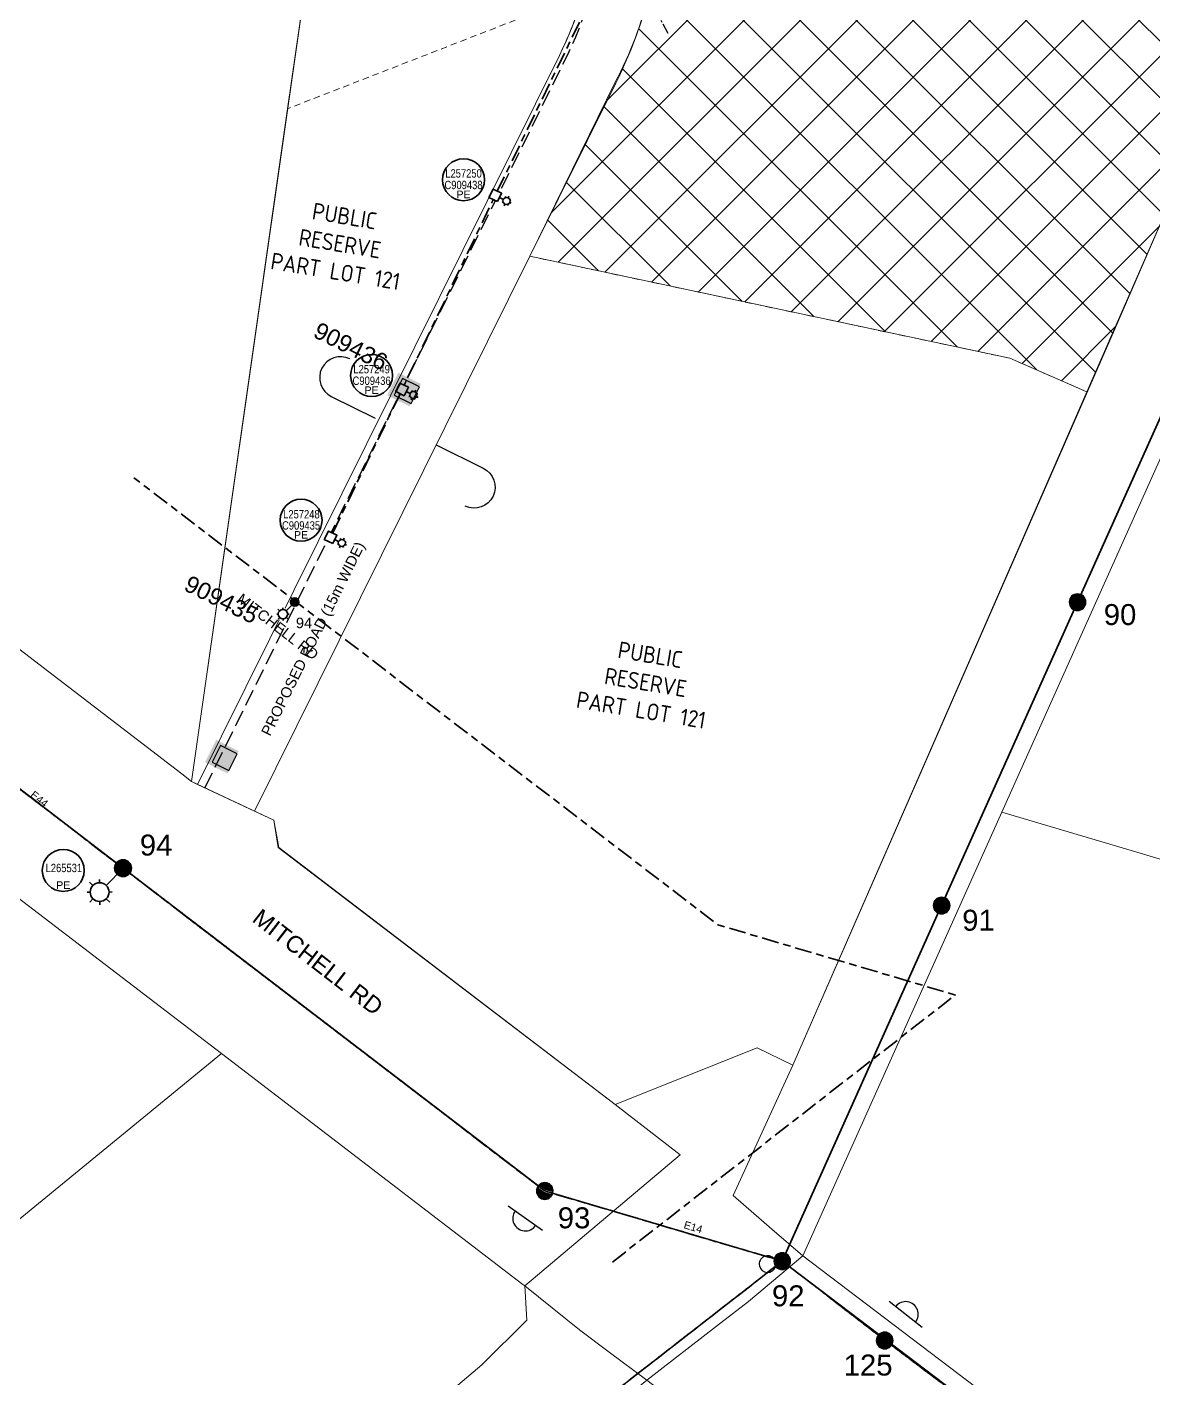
# Model space of a CAD drawing. Header units: metres. Extents: x 301573 to 308964, y 6278036 to 6284182.
# Drawn here: x 302623.2 to 302891.6, y 6282337.6 to 6282659.7 of the extents above; entities that cross this region are included whole.
import ezdxf
from ezdxf.enums import TextEntityAlignment as Align

# ---------------------------------------------------------------- set-up
doc = ezdxf.new("R2010")
doc.units = ezdxf.units.M
for name, pattern in [('Cable Exist OH', [1, 1, 0]), ('Cable Exist UG', [8.2, 4, -1.2, 1.8, -1.2]), ('Dash', [5, 3, -2]), ('DOT', [6.35, 0, -6.35]), ('IE Trench LV', [5.5, 4, -1.5]), ('PHANTOMX2', [5, 2.5, -0.5, 0.5, -0.5, 0.5, -0.5])]:
    doc.linetypes.add(name, pattern=pattern)
doc.layers.get('0').update_dxf_attribs({"color": 6})
doc.layers.add('_User Miscellaneous2', color=31, linetype='Continuous', lineweight=13, transparency=0.3)
doc.layers.add('_User Miscellaneous8', color=63, linetype='Continuous', lineweight=13, transparency=0.6)
for name, color, linetype, lineweight in [('_User_HV_Exist', 1, 'Continuous', 35), ('_User_LV_Exist', 5, 'Continuous', 35), ('_User_SL_Exist', 4, 'Continuous', 35), ('Cadastre Developer_SP_NEW', 70, 'Continuous', 15), ('Cadastre Land Parcels_SP_EXT', 95, 'Continuous', 15), ('Cadastre Road Names_SP_HV_LV_SL_EXT', 7, 'Continuous', 15), ('Cadastre Roads_SP_EXT', 46, 'Continuous', 15), ('Cadastre Roads_SP_NEW', 42, 'Continuous', 15), ('Mains_HV_EXT', 13, 'Continuous', 25), ('Mains_LV_EXT', 163, 'Continuous', 25)]:
    doc.layers.add(name, color=color, linetype=linetype, lineweight=lineweight)
for name, color, linetype in [('Equip_SP_HV_EXT', 7, 'Continuous'), ('Equip_SP_SL_EXT', 7, 'Continuous'), ('Equip_SP_SL_NEW', 2, 'Continuous'), ('Notes', 7, 'Continuous'), ('OH_Details_SP_MISC', 7, 'Continuous'), ('Services_SP_NEW', 2, 'PHANTOMX2'), ('Services_SP_NEW_UG', 2, 'PHANTOMX2'), ('SupportsOH_SP_TR_HV_LV_SL_EXT', 7, 'Continuous'), ('SupportsUG_SP_LV_SL_NEW', 2, 'Continuous'), ('Trench_SP_NEW', 2, 'Continuous')]:
    doc.layers.add(name, color=color, linetype=linetype)
doc.layers.get('0').freeze()
doc.styles.add('DevPlan', font='isocp.shx', dxfattribs={"height": 2})
doc.styles.add('ieISOCP', font='arial.ttf', dxfattribs={"height": 1.5})
doc.styles.add('POLE_LABEL', font='arial.ttf', dxfattribs={"height": 2})
doc.styles.add('SL_LABEL', font='arial.ttf', dxfattribs={"height": 2})
doc.styles.get("Standard").update_dxf_attribs({"font": 'arial.ttf'})

# ---------------------------------------------------------------- blocks, each defined once
blk = doc.blocks.new('*U265')
at = {"layer": 'Services_SP_NEW_UG', "ltscale": 0.5}
for points in [[(-1.5, 0), (2, 5)], [(2, -5), (-1.5, 0)]]:
    blk.add_lwpolyline(points, dxfattribs=at)
blk = doc.blocks.new('*U301')
at = {"flags": 9}
for tag, p in [('LANTNUMBER', (-1.4, 2.6)), ('LOUTREACH', (-1.4, 2.2)), ('LOUTREACHVOCAB', (-1.4, 2)), ('LRATECODE', (-1.4, 1.8)), ('LREMOVE', (-1.4, 1.6)), ('LREPLACE', (-1.4, 1.4)), ('LTYPE', (-1.4, 1.2)), ('LTYPEVOCAB', (-1.4, 1)), ('LEGEND', (-1.4, 0.8)), ('SUBURB', (-1.4, 0.6)), ('STREETNAME', (-1.4, 0.4)), ('LOCATION', (-1.4, 0.2)), ('LNEW', (-6.4, 0)), ('LMASTVOCAB', (-6.2, 0)), ('LMAST', (-6, 0)), ('LLAMPVOCAB', (-5.8, 0)), ('LLAMP', (-5.6, 0)), ('LEXIST', (-5.4, 0)), ('LCHARGE3PERCENT', (-5.2, 0)), ('LCHARGE3', (-5, 0)), ('LCHARGE2PERCENT', (-4.8, 0)), ('LCHARGE2', (-4.6, 0)), ('LCHARGE1PERCENT', (-4.4, 0)), ('LCHARGE1', (-4.2, 0)), ('LCATEGORY', (-4, 0)), ('LBRACKETVOCAB', (-3.8, 0)), ('LBRACKET', (-3.6, 0)), ('LKINGHEIGHT', (-3.4, 0)), ('CREPLACE', (-3.2, 0)), ('CREMOVE', (-3, 0)), ('CNUMBER', (-2.8, 0)), ('CNEW', (-2.6, 0)), ('CEXIST', (-2.4, 0)), ('USAGE', (-2.2, 0)), ('STATE', (-2, 0)), ('OWNED_BY', (-1.8, 0)), ('ORIENTATION', (-1.6, 0)), ('OPERATING_VOLTAGE', (-1.4, 0)), ('MAINTAINED_BY', (-1.4, -0.66)), ('NOTES', (-1.4, 0)), ('NO_PHASES', (-1.2, 0)), ('LANTERN_TYPE', (-1, 0)), ('LANTERN_PURPOSE', (-0.8, 0)), ('CONTROL_TYPE', (-0.6, 0)), ('CONSTRUCTED_VOLTAGE', (-0.4, 0))]:
    blk.add_attdef(tag, text='', height=0.2, rotation=270, dxfattribs=at).set_placement(p, align=Align.MIDDLE_LEFT)
at = {"style": 'SL_LABEL', "flags": 8}
blk.add_attdef('ASSET_NUM', text='', height=1, dxfattribs=at).set_placement((7, 1), align=Align.MIDDLE_LEFT)
for tag, p, height, flags in [('OPERATED_BY', (-1.4, -0.41), 0.2, 9), ('Z', (0, 0), 0.001, 1)]:
    blk.add_attdef(tag, p, '', height=height, rotation=270, dxfattribs=dict(flags=flags))
at = {"style": 'SL_LABEL', "flags": 9}
blk.add_attdef('STREET_CODE', text='', height=0.001, rotation=270, dxfattribs=at).set_placement((0, 0), align=Align.MIDDLE_LEFT)
at = {"flags": 8}
blk.add_attdef('LNUMBER', text='', height=1, dxfattribs=at).set_placement((7, -1), align=Align.MIDDLE_LEFT)
blk.add_wipeout([(-7.66, 5.79), (-7.98, 6.98), (-7.69, 8.18), (-6.5, 8.5), (-5.3, 8.21), (-4.98, 7.02), (-5.27, 5.82), (-6.46, 5.5)])
for p, q in [((-3.69, 9.86), (-5.69, 7.8)), ((-7.29, 7.79), (-7.69, 8.18)), ((-6.5, 8.5), (-6.49, 8.12)), ((-7.98, 6.98), (-7.61, 6.99)), ((-4.98, 7.02), (-5.36, 7.01)), ((-7.27, 6.19), (-7.66, 5.79)), ((-6.46, 5.5), (-6.47, 5.87)), ((-5.27, 5.82), (-5.68, 6.21))]:
    blk.add_line(p, q)
blk.add_circle((-6.48, 7), 1.12)
blk = doc.blocks.new('*U303')
at = {"flags": 9}
for tag, p in [('LANTNUMBER', (-1.4, 2.6)), ('LOUTREACH', (-1.4, 2.2)), ('LOUTREACHVOCAB', (-1.4, 2)), ('LRATECODE', (-1.4, 1.8)), ('LREMOVE', (-1.4, 1.6)), ('LREPLACE', (-1.4, 1.4)), ('LTYPE', (-1.4, 1.2)), ('LTYPEVOCAB', (-1.4, 1)), ('LEGEND', (-1.4, 0.8)), ('SUBURB', (-1.4, 0.6)), ('STREETNAME', (-1.4, 0.4)), ('LOCATION', (-1.4, 0.2)), ('LNEW', (-6.4, 0)), ('LMASTVOCAB', (-6.2, 0)), ('LMAST', (-6, 0)), ('LLAMPVOCAB', (-5.8, 0)), ('LLAMP', (-5.6, 0)), ('LEXIST', (-5.4, 0)), ('LCHARGE3PERCENT', (-5.2, 0)), ('LCHARGE3', (-5, 0)), ('LCHARGE2PERCENT', (-4.8, 0)), ('LCHARGE2', (-4.6, 0)), ('LCHARGE1PERCENT', (-4.4, 0)), ('LCHARGE1', (-4.2, 0)), ('LCATEGORY', (-4, 0)), ('LBRACKETVOCAB', (-3.8, 0)), ('LBRACKET', (-3.6, 0)), ('LKINGHEIGHT', (-3.4, 0)), ('CREPLACE', (-3.2, 0)), ('CREMOVE', (-3, 0)), ('CNUMBER', (-2.8, 0)), ('CNEW', (-2.6, 0)), ('CEXIST', (-2.4, 0)), ('USAGE', (-2.2, 0)), ('STATE', (-2, 0)), ('OWNED_BY', (-1.8, 0)), ('ORIENTATION', (-1.6, 0)), ('OPERATING_VOLTAGE', (-1.4, 0)), ('MAINTAINED_BY', (-1.4, -0.66)), ('NOTES', (-1.4, 0)), ('NO_PHASES', (-1.2, 0)), ('LANTERN_TYPE', (-1, 0)), ('LANTERN_PURPOSE', (-0.8, 0)), ('CONTROL_TYPE', (-0.6, 0)), ('CONSTRUCTED_VOLTAGE', (-0.4, 0))]:
    blk.add_attdef(tag, text='', height=0.2, rotation=270, dxfattribs=at).set_placement(p, align=Align.MIDDLE_LEFT)
at = {"style": 'SL_LABEL', "flags": 8}
blk.add_attdef('ASSET_NUM', text='', height=1, dxfattribs=at).set_placement((7, 1), align=Align.MIDDLE_LEFT)
for tag, p, height, flags in [('OPERATED_BY', (-1.4, -0.41), 0.2, 9), ('Z', (0, 0), 0.001, 1)]:
    blk.add_attdef(tag, p, '', height=height, rotation=270, dxfattribs=dict(flags=flags))
at = {"style": 'SL_LABEL', "flags": 9}
blk.add_attdef('STREET_CODE', text='', height=0.001, rotation=270, dxfattribs=at).set_placement((0, 0), align=Align.MIDDLE_LEFT)
at = {"flags": 8}
blk.add_attdef('LNUMBER', text='', height=1, dxfattribs=at).set_placement((7, -1), align=Align.MIDDLE_LEFT)
blk.add_wipeout([(-152.17, -305.23), (-153.2, -305.9), (-154.43, -305.99), (-155.1, -304.96), (-155.19, -303.73), (-154.16, -303.06), (-152.93, -302.97), (-152.26, -304)])
for p, q in [((-157.26, -302.7), (-154.69, -303.98)), ((-155.1, -304.96), (-154.74, -304.84)), ((-154.16, -303.06), (-154.04, -303.41)), ((-152.93, -302.97), (-153.18, -303.47)), ((-152.26, -304), (-152.61, -304.12)), ((-154.18, -305.49), (-154.43, -305.99)), ((-153.2, -305.9), (-153.32, -305.55)), ((-152.67, -304.98), (-152.17, -305.23))]:
    blk.add_line(p, q)
blk.add_circle((-153.68, -304.48), 1.12)
blk = doc.blocks.new('*U309')
at = {"flags": 9}
for tag, p in [('LANTNUMBER', (-1.4, 2.6)), ('LOUTREACH', (-1.4, 2.2)), ('LOUTREACHVOCAB', (-1.4, 2)), ('LRATECODE', (-1.4, 1.8)), ('LREMOVE', (-1.4, 1.6)), ('LREPLACE', (-1.4, 1.4)), ('LTYPE', (-1.4, 1.2)), ('LTYPEVOCAB', (-1.4, 1)), ('LEGEND', (-1.4, 0.8)), ('SUBURB', (-1.4, 0.6)), ('STREETNAME', (-1.4, 0.4)), ('LOCATION', (-1.4, 0.2)), ('LNEW', (-6.4, 0)), ('LMASTVOCAB', (-6.2, 0)), ('LMAST', (-6, 0)), ('LLAMPVOCAB', (-5.8, 0)), ('LLAMP', (-5.6, 0)), ('LEXIST', (-5.4, 0)), ('LCHARGE3PERCENT', (-5.2, 0)), ('LCHARGE3', (-5, 0)), ('LCHARGE2PERCENT', (-4.8, 0)), ('LCHARGE2', (-4.6, 0)), ('LCHARGE1PERCENT', (-4.4, 0)), ('LCHARGE1', (-4.2, 0)), ('LCATEGORY', (-4, 0)), ('LBRACKETVOCAB', (-3.8, 0)), ('LBRACKET', (-3.6, 0)), ('LKINGHEIGHT', (-3.4, 0)), ('CREPLACE', (-3.2, 0)), ('CREMOVE', (-3, 0)), ('CNUMBER', (-2.8, 0)), ('CNEW', (-2.6, 0)), ('CEXIST', (-2.4, 0)), ('USAGE', (-2.2, 0)), ('STATE', (-2, 0)), ('OWNED_BY', (-1.8, 0)), ('ORIENTATION', (-1.6, 0)), ('OPERATING_VOLTAGE', (-1.4, 0)), ('MAINTAINED_BY', (-1.4, -0.66)), ('NOTES', (-1.4, 0)), ('NO_PHASES', (-1.2, 0)), ('LANTERN_TYPE', (-1, 0)), ('LANTERN_PURPOSE', (-0.8, 0)), ('CONTROL_TYPE', (-0.6, 0)), ('CONSTRUCTED_VOLTAGE', (-0.4, 0))]:
    blk.add_attdef(tag, text='', height=0.2, rotation=270, dxfattribs=at).set_placement(p, align=Align.MIDDLE_LEFT)
at = {"style": 'SL_LABEL', "flags": 8}
blk.add_attdef('ASSET_NUM', text='', height=1, dxfattribs=at).set_placement((7, 1), align=Align.MIDDLE_LEFT)
for tag, p, height, flags in [('OPERATED_BY', (-1.4, -0.41), 0.2, 9), ('Z', (0, 0), 0.001, 1)]:
    blk.add_attdef(tag, p, '', height=height, rotation=270, dxfattribs=dict(flags=flags))
at = {"style": 'SL_LABEL', "flags": 9}
blk.add_attdef('STREET_CODE', text='', height=0.001, rotation=270, dxfattribs=at).set_placement((0, 0), align=Align.MIDDLE_LEFT)
at = {"flags": 8}
blk.add_attdef('LNUMBER', text='', height=1, dxfattribs=at).set_placement((7, -1), align=Align.MIDDLE_LEFT)
blk.add_wipeout([(-152.17, -305.23), (-153.2, -305.9), (-154.43, -305.99), (-155.1, -304.96), (-155.19, -303.73), (-154.16, -303.06), (-152.93, -302.97), (-152.26, -304)])
for p, q in [((-157.26, -302.7), (-154.69, -303.98)), ((-155.1, -304.96), (-154.74, -304.84)), ((-154.16, -303.06), (-154.04, -303.41)), ((-152.93, -302.97), (-153.18, -303.47)), ((-152.26, -304), (-152.61, -304.12)), ((-154.18, -305.49), (-154.43, -305.99)), ((-153.2, -305.9), (-153.32, -305.55)), ((-152.67, -304.98), (-152.17, -305.23))]:
    blk.add_line(p, q)
blk.add_circle((-153.68, -304.48), 1.12)
blk = doc.blocks.new('POLE_EXT')
blk.add_hatch(color=256).paths.add_polyline_path([(-1, 0, 1), (1, 0, 1)])
blk.add_lwpolyline([(-1, 0, 1), (1, 0, 1)], format="xyb", close=True)
at = {"flags": 8}
blk.add_attdef('pNumber', text='', height=2, dxfattribs=at).set_placement((3, 2.5), align=Align.MIDDLE_CENTER)
at = {"style": 'POLE_LABEL', "flags": 9}
for tag, p in [('STRUCTURE_PLANT_NUMBER', (1.35, 0.03)), ('STREET_CODE', (1.35, -0.2))]:
    blk.add_attdef(tag, text='', height=0.2, dxfattribs=at).set_placement(p, align=Align.MIDDLE_LEFT)
at = {"flags": 9}
for tag, p in [('OWNED_BY', (1.35, -0.4)), ('SPECIAL_USE', (1.35, -0.8)), ('STATE', (1.35, -1)), ('cLV', (1.35, -1.4)), ('hDepth', (1.35, -1.6)), ('PARENT', (1.35, -0.6)), ('USAGE', (1.35, -1.2)), ('hDia', (1.35, -1.8)), ('cHV', (1.35, -2)), ('LBRACKET', (1.35, -2.2)), ('LExisting', (1.35, -2.4)), ('LANTNUMBER', (1.35, -2.6)), ('LOther', (1.35, -2.8)), ('LRemove', (1.35, -3)), ('LEGEND', (1.35, -3.2)), ('cLinedev', (1.35, -3.4)), ('pExisting', (1.35, -3.8)), ('pFooting', (1.35, -4.4)), ('pNew', (1.35, -4.6)), ('LOCATION', (1.35, -3.6)), ('PFNUMBER', (1.35, -4)), ('NEWPFNUMBER', (1.35, -4.2)), ('pRelocate', (1.35, -5)), ('pRemove', (1.35, -5.2)), ('pReplace', (1.35, -5.4)), ('pStay', (1.35, -5.6)), ('pType', (1.35, -5.8)), ('cspan', (1.35, -6)), ('STREETNAME', (1.35, -6.2)), ('SUBURB', (1.35, -6.4)), ('OPERATED_BY', (1.36, -7.01)), ('NOTES', (1.35, -6.6)), ('MAINTAINED_BY', (1.36, -6.81))]:
    blk.add_attdef(tag, text='', height=0.2, dxfattribs=at).set_placement(p, align=Align.MIDDLE_LEFT)
at = {"flags": 1}
blk.add_attdef('Z', (1.35, -7.33), '', height=0.2, dxfattribs=at)
blk = doc.blocks.new('*U253')
at = {"layer": 'Equip_SP_HV_EXT'}
blk.add_line((2.47, -4.02), (-2.53, -3.98), dxfattribs=at)
blk.add_arc((-0.03, -4), 1.5, 179.5178, 359.5178, dxfattribs=at)
at = {"layer": 'Equip_SP_HV_EXT', "width": 0.9, "flags": 8}
blk.add_attdef('ASSET_NUM', text='', height=2, rotation=270, dxfattribs=at).set_placement((9.5, 0), align=Align.MIDDLE_CENTER)
at = {"layer": 'Equip_SP_HV_EXT'}
for tag, flags, p in [('STREET_CODE', 9, (0, 1.75)), ('ACTUAL_STATUS', 9, (0, 1.55)), ('CONSTRUCTED_VOLTAGE', 9, (0, 1.35)), ('NO_PHASES', 9, (0, 1.15)), ('OPERATING_VOLTAGE', 9, (0, 0.95)), ('ORIENTATION', 9, (0, 0.75)), ('OWNED_BY', 9, (0, 0.55)), ('OPERATED_BY', 9, (0, 0.35)), ('MAINTAINED_BY', 9, (0, 0.15)), ('STATE', 9, (0, -0.05)), ('SWITCH_TYPE', 9, (0, -0.25)), ('USAGE', 9, (0, -0.45)), ('LEGEND', 9, (0, -0.65)), ('LOCATION', 9, (0, -0.85)), ('STREETNAME', 9, (0, -1.05)), ('SUBURB', 9, (0, -1.25)), ('NOTES', 9, (0, -1.45)), ('LABEL_ALIGNMENT', 9, (0, -1.65)), ('Z', 1, (0, -1.85))]:
    blk.add_attdef(tag, text='', height=0.1, dxfattribs=dict(at, flags=flags)).set_placement(p, align=Align.MIDDLE_LEFT)
blk = doc.blocks.new('*U254')
at = {"layer": 'Equip_SP_HV_EXT'}
blk.add_line((-1.09, 4.59), (3.65, 2.99), dxfattribs=at)
blk.add_arc((1.28, 3.79), 1.5, 341.3431, 161.3431, dxfattribs=at)
at = {"layer": 'Equip_SP_HV_EXT', "width": 0.9, "flags": 8}
blk.add_attdef('ASSET_NUM', text='', height=2, rotation=270, dxfattribs=at).set_placement((9.5, 0), align=Align.MIDDLE_CENTER)
at = {"layer": 'Equip_SP_HV_EXT'}
for tag, flags, p in [('STREET_CODE', 9, (0, 1.75)), ('ACTUAL_STATUS', 9, (0, 1.55)), ('CONSTRUCTED_VOLTAGE', 9, (0, 1.35)), ('NO_PHASES', 9, (0, 1.15)), ('OPERATING_VOLTAGE', 9, (0, 0.95)), ('ORIENTATION', 9, (0, 0.75)), ('OWNED_BY', 9, (0, 0.55)), ('OPERATED_BY', 9, (0, 0.35)), ('MAINTAINED_BY', 9, (0, 0.15)), ('STATE', 9, (0, -0.05)), ('SWITCH_TYPE', 9, (0, -0.25)), ('USAGE', 9, (0, -0.45)), ('LEGEND', 9, (0, -0.65)), ('LOCATION', 9, (0, -0.85)), ('STREETNAME', 9, (0, -1.05)), ('SUBURB', 9, (0, -1.25)), ('NOTES', 9, (0, -1.45)), ('LABEL_ALIGNMENT', 9, (0, -1.65)), ('Z', 1, (0, -1.85))]:
    blk.add_attdef(tag, text='', height=0.1, dxfattribs=dict(at, flags=flags)).set_placement(p, align=Align.MIDDLE_LEFT)
blk = doc.blocks.new('End Shackle_EXT')
blk.add_wipeout([(0, 0.25), (1.81, 0.25), (1.82, -0.25), (0, -0.25)])
blk.add_line((1.81, -1), (1.81, 1))
at = {"flags": 1}
blk.add_attdef('Z', (0, 0), '', height=0.2, dxfattribs=at)
at = {"flags": 9}
for tag, p in [('CONNECTOR_TYPE', (0, 0)), ('CONSTRUCTED_VOLTAGE', (0, -0.2)), ('OPERATING_VOLTAGE', (0, -0.6)), ('ORIENTATION', (0, -0.8)), ('OWNED_BY', (0, -1)), ('STATE', (0, -1.2)), ('NO_PHASES', (0, -0.4)), ('USAGE', (0, -1.4)), ('NOTES', (0, -1.6))]:
    blk.add_attdef(tag, text='', height=0.2, dxfattribs=at).set_placement(p, align=Align.MIDDLE_LEFT)
blk = doc.blocks.new('*U292')
at = {"ltscale": 0.1}
blk.add_circle((0, 0), 5, dxfattribs=at)
at = {"insert": (0, -2.6), "char_height": 1.8, "attachment_point": 2}
blk.add_mtext('PE', dxfattribs=at)
at = {"width": 0.8}
blk.add_attdef('SNUMBER', text='', height=1.8, dxfattribs=at).set_placement((0, 0.5), align=Align.CENTER)
at = {"flags": 1}
blk.add_attdef('Z', (0, 0), '', height=0.2, dxfattribs=at)
at = {"width": 0.8}
blk.add_attdef('CNUMBER', text='', height=1.8, dxfattribs=at).set_placement((0, -0.25), align=Align.TOP_CENTER)
blk = doc.blocks.new('*U257')
at = {"width": 0.9, "flags": 8}
blk.add_attdef('ASSET_NUM', text='', height=1.5, dxfattribs=at).set_placement((-5.54, -87.58), align=Align.MIDDLE_LEFT)
at = {"flags": 1}
blk.add_attdef('Z', (-10.31, -90.44), '', height=0.15, rotation=270, dxfattribs=at)
at = {"flags": 9}
for tag, p in [('NOTES', (-10.04, -90.44)), ('SUBURB', (-9.89, -90.44)), ('STREETNAME', (-9.74, -90.44)), ('LOCATION', (-9.59, -90.44)), ('LEGEND', (-9.44, -90.44)), ('USAGE', (-9.29, -90.44)), ('STATE', (-9.14, -90.44)), ('OWNED_BY', (-8.99, -90.44)), ('COLUMN_TYPE', (-8.84, -90.44)), ('STREET_CODE', (-8.69, -90.44)), ('STRUCTURE_PLANT_NUMBER', (-8.52, -90.44))]:
    blk.add_attdef(tag, text='', height=0.15, rotation=270, dxfattribs=at).set_placement(p, align=Align.MIDDLE_LEFT)
at = {"ltscale": 10}
blk.add_wipeout([(-1.12, -1.12), (-1.12, 1.12), (1.12, 1.12), (1.12, -1.12)], dxfattribs=at)
blk.add_lwpolyline([(-1.12, 1.12), (-1.12, -1.12), (1.12, -1.12), (1.12, 1.12)], close=True)
blk = doc.blocks.new('*U258')
at = {"width": 0.9, "flags": 8}
blk.add_attdef('ASSET_NUM', text='', height=1.5, dxfattribs=at).set_placement((3.5, -0.38), align=Align.MIDDLE_LEFT)
at = {"flags": 1}
blk.add_attdef('Z', (-1.26, -3.24), '', height=0.15, rotation=270, dxfattribs=at)
at = {"flags": 9}
for tag, p in [('NOTES', (-1, -3.24)), ('SUBURB', (-0.85, -3.24)), ('STREETNAME', (-0.7, -3.24)), ('LOCATION', (-0.55, -3.24)), ('LEGEND', (-0.4, -3.24)), ('USAGE', (-0.25, -3.24)), ('STATE', (-0.1, -3.24)), ('OWNED_BY', (0.05, -3.24)), ('COLUMN_TYPE', (0.2, -3.24)), ('STREET_CODE', (0.35, -3.24)), ('STRUCTURE_PLANT_NUMBER', (0.52, -3.24))]:
    blk.add_attdef(tag, text='', height=0.15, rotation=270, dxfattribs=at).set_placement(p, align=Align.MIDDLE_LEFT)
at = {"ltscale": 10}
blk.add_wipeout([(-1.12, -1.12), (-1.12, 1.12), (1.12, 1.12), (1.12, -1.12)], dxfattribs=at)
blk.add_lwpolyline([(-1.12, 1.12), (-1.12, -1.12), (1.12, -1.12), (1.12, 1.12)], close=True)
blk = doc.blocks.new('*U259')
at = {"width": 0.9, "flags": 8}
blk.add_attdef('ASSET_NUM', text='', height=1.5, dxfattribs=at).set_placement((3.25, -15.05), align=Align.MIDDLE_LEFT)
at = {"flags": 1}
blk.add_attdef('Z', (-1.51, -17.91), '', height=0.15, rotation=270, dxfattribs=at)
at = {"flags": 9}
for tag, p in [('NOTES', (-1.25, -17.91)), ('SUBURB', (-1.1, -17.91)), ('STREETNAME', (-0.95, -17.91)), ('LOCATION', (-0.8, -17.91)), ('LEGEND', (-0.65, -17.91)), ('USAGE', (-0.5, -17.91)), ('STATE', (-0.35, -17.91)), ('OWNED_BY', (-0.2, -17.91)), ('COLUMN_TYPE', (-0.05, -17.91)), ('STREET_CODE', (0.1, -17.91)), ('STRUCTURE_PLANT_NUMBER', (0.27, -17.91))]:
    blk.add_attdef(tag, text='', height=0.15, rotation=270, dxfattribs=at).set_placement(p, align=Align.MIDDLE_LEFT)
at = {"ltscale": 10}
blk.add_wipeout([(-1.12, -1.12), (-1.12, 1.12), (1.12, 1.12), (1.12, -1.12)], dxfattribs=at)
blk.add_lwpolyline([(-1.12, 1.12), (-1.12, -1.12), (1.12, -1.12), (1.12, 1.12)], close=True)
blk = doc.blocks.new('*U275')
at = {"layer": 'Equip_SP_SL_EXT'}
h = blk.add_hatch(color=256, dxfattribs=at)
h.dxf.hatch_style = 1
h.paths.add_polyline_path([(-1.12, 1.5), (-1.12, -1.5), (1.88, -1.5), (1.88, 1.5)])
blk.add_lwpolyline([(-1.12, 1.12), (-1.12, -1.12), (1.12, -1.12), (1.12, 1.12)], close=True)
at = {"width": 0.9, "flags": 8}
blk.add_attdef('ASSET_NUM', text='', height=1.5, dxfattribs=at).set_placement((3.25, -15.05), align=Align.MIDDLE_LEFT)
at = {"flags": 1}
blk.add_attdef('Z', (-1.51, -17.91), '', height=0.15, rotation=270, dxfattribs=at)
at = {"flags": 9}
for tag, p in [('NOTES', (-1.25, -17.91)), ('SUBURB', (-1.1, -17.91)), ('STREETNAME', (-0.95, -17.91)), ('LOCATION', (-0.8, -17.91)), ('LEGEND', (-0.65, -17.91)), ('USAGE', (-0.5, -17.91)), ('STATE', (-0.35, -17.91)), ('OWNED_BY', (-0.2, -17.91)), ('COLUMN_TYPE', (-0.05, -17.91)), ('STREET_CODE', (0.1, -17.91)), ('STRUCTURE_PLANT_NUMBER', (0.27, -17.91))]:
    blk.add_attdef(tag, text='', height=0.15, rotation=270, dxfattribs=at).set_placement(p, align=Align.MIDDLE_LEFT)
blk = doc.blocks.new('*U276')
at = {"layer": 'Equip_SP_SL_EXT'}
h = blk.add_hatch(color=256, dxfattribs=at)
h.dxf.hatch_style = 1
h.paths.add_polyline_path([(-1.12, 1.5), (-1.12, -1.5), (1.88, -1.5), (1.88, 1.5)])
blk.add_lwpolyline([(-1.12, 1.12), (-1.12, -1.12), (1.12, -1.12), (1.12, 1.12)], close=True)
at = {"width": 0.9, "flags": 8}
blk.add_attdef('ASSET_NUM', text='', height=1.5, dxfattribs=at).set_placement((3.5, -0.38), align=Align.MIDDLE_LEFT)
at = {"flags": 1}
blk.add_attdef('Z', (-1.26, -3.24), '', height=0.15, rotation=270, dxfattribs=at)
at = {"flags": 9}
for tag, p in [('NOTES', (-1, -3.24)), ('SUBURB', (-0.85, -3.24)), ('STREETNAME', (-0.7, -3.24)), ('LOCATION', (-0.55, -3.24)), ('LEGEND', (-0.4, -3.24)), ('USAGE', (-0.25, -3.24)), ('STATE', (-0.1, -3.24)), ('OWNED_BY', (0.05, -3.24)), ('COLUMN_TYPE', (0.2, -3.24)), ('STREET_CODE', (0.35, -3.24)), ('STRUCTURE_PLANT_NUMBER', (0.52, -3.24))]:
    blk.add_attdef(tag, text='', height=0.15, rotation=270, dxfattribs=at).set_placement(p, align=Align.MIDDLE_LEFT)

msp = doc.modelspace()

# ---------------------------------------------------------------- hatches: boundary and pattern name
at = {"layer": '_User Miscellaneous8', "transparency": 33554559}
h = msp.add_hatch(dxfattribs=at)
h.set_pattern_fill('ANSI37', color=21, scale=3, angle=90)
edge = h.paths.add_edge_path()
edge.add_line((303004.4187, 6282814.4112), (302971.01143, 6282819.92498))
edge.add_line((302971.01143, 6282819.92498), (302937.41103, 6282825.39871))
edge.add_line((302937.41103, 6282825.39871), (302925.37714, 6282752.88025))
edge.add_line((302925.37714, 6282752.88025), (302891.9636, 6282758.42498))
edge.add_line((302891.9636, 6282758.42498), (302903.8762, 6282830.9736))
edge.add_line((302903.8762, 6282830.9736), (302897.93981, 6282831.9515))
edge.add_line((302897.93981, 6282831.9515), (302886.24982, 6282759.39542))
edge.add_line((302886.24982, 6282759.39542), (302849.41007, 6282765.33091))
edge.add_line((302849.41007, 6282765.33091), (302841.88784, 6282719.95846))
edge.add_line((302841.88784, 6282719.95846), (302780.56497, 6282728.6706))
edge.add_line((302780.56497, 6282728.6706), (302773.62172, 6282679.13846))
edge.add_line((302773.62172, 6282679.13846), (302772.79183, 6282673.21815))
edge.add_line((302772.79183, 6282673.21815), (302771.74182, 6282668.59904))
edge.add_arc((302664.90153, 6282695.23459), 110.1104, 333.6091623, 346.0013765, ccw=False)
edge.add_line((302763.53654, 6282646.2914), (302743.07487, 6282605.04863))
edge.add_line((302743.07487, 6282605.04863), (302857.511, 6282580.72905))
edge.add_line((302857.511, 6282580.72905), (302875.84174, 6282572.73007))
edge.add_line((302875.84174, 6282572.73007), (302906.32272, 6282642.24311))
edge.add_line((302906.32272, 6282642.24311), (303014.75559, 6282735.00224))
edge.add_line((303014.75559, 6282735.00224), (303053.68974, 6282781.07911))
edge.add_line((303053.68974, 6282781.07911), (303142.689, 6282923.30417))
edge.add_line((303142.689, 6282923.30417), (303148.90156, 6282933.20977))
edge.add_line((303148.90156, 6282933.20977), (303050.10317, 6282926.91455))
edge.add_line((303050.10317, 6282926.91455), (303051.90406, 6282863.10849))
edge.add_line((303051.90406, 6282863.10849), (303045.00717, 6282813.80413))
edge.add_line((303045.00717, 6282813.80413), (303038.25574, 6282808.83722))
edge.add_line((303038.25574, 6282808.83722), (303004.4187, 6282814.4112))

# ---------------------------------------------------------------- linework, layer by layer
at = {"layer": '_User Miscellaneous2', "linetype": 'Dash', "ltscale": 0.5}
for p, q in [((302755.90038, 6282667.7047), (302685.32063, 6282640.23779)), ((302743.07487, 6282605.04863), (302857.511, 6282580.72905)), ((302857.511, 6282580.72905), (302875.84174, 6282572.73007))]:
    msp.add_line(p, q, dxfattribs=at)
at = {"layer": '_User_HV_Exist', "linetype": 'Continuous', "flags": 128}
msp.add_lwpolyline([(303090.41205, 6282805.57897), (303054.01104, 6282751.89997), (302984.26703, 6282683.12902), (302921.16696, 6282628.65397), (302897.85602, 6282576.64802), (302873.64901, 6282522.55298), (302841.23097, 6282450.22697), (302803.23197, 6282365.44503), (302869.38399, 6282315.18098), (302918.54288, 6282302.54655)], dxfattribs=at)
at = {"layer": '_User_LV_Exist', "linetype": 'Cable Exist UG', "flags": 128}
msp.add_lwpolyline([(302762.75606, 6282365.24062), (302844.50405, 6282428.90675), (302787.884, 6282445.64649), (302687.35333, 6282522.62257), (302648.68653, 6282552.22902)], dxfattribs=at)
at = {"layer": 'Cadastre Developer_SP_NEW'}
for p, q in [((302685.32063, 6282640.23779), (302695.61055, 6282711.75317)), ((302662.40915, 6282479.81095), (302685.32063, 6282640.23779)), ((302875.84174, 6282572.73007), (302805.78786, 6282412.19216)), ((302663.85789, 6282479.12862), (302662.40915, 6282479.81095)), ((302682.03624, 6282470.56701), (302677.43095, 6282472.736)), ((302683.02724, 6282464.05515), (302682.03624, 6282470.56701)), ((302763.38324, 6282402.77491), (302683.02724, 6282464.05515)), ((302797.22041, 6282416.3177), (302763.38324, 6282402.77491)), ((302805.78786, 6282412.19216), (302797.22041, 6282416.3177))]:
    msp.add_line(p, q, dxfattribs=at)
at = {"layer": 'Cadastre Developer_SP_NEW', "color": 6, "lineweight": 0, "flags": 128}
msp.add_lwpolyline([(302782.38089, 6282670.16023), (302807.98458, 6282675.58902), (302810.16535, 6282696.56439), (302838.85766, 6282701.68105), (302871.22757, 6282707.46088), (302918.6589, 6282721.35354), (302958.98254, 6282747.30369), (303004.35467, 6282776.50276), (303029.32876, 6282810.3075), (303038.25574, 6282808.83722), (303045.00717, 6282813.80413), (303047.13628, 6282829.02466), (303048.44693, 6282838.39385), (303142.70428, 6282923.31798), (303053.68974, 6282781.07911), (303014.75559, 6282735.00224), (302906.32272, 6282642.24311), (302875.84174, 6282572.73007), (302857.48005, 6282580.72118), (302743.07487, 6282605.04863), (302763.30733, 6282646.41513, 0.065072892), (302771.74182, 6282668.59904)], format="xyb", close=True, dxfattribs=at)
at = {"layer": 'Cadastre Developer_SP_NEW'}
msp.add_arc((302667.23691, 6282694.06829), 92.5, 333.6127307, 342.4875911, dxfattribs=at)
at = {"layer": 'Cadastre Land Parcels_SP_EXT', "linetype": 'Continuous'}
for points in [[(302693.01684, 6282693.74246), (302581.22403, 6282710.84999), (302558.02303, 6282559.82401), (302660.06301, 6282481.62499), (302662.40935, 6282479.81044), (302693.01684, 6282693.74246)], [(303129.92903, 6282507.29101), (302900.01301, 6282571.58302), (302886.93103, 6282542.39801), (302855.61703, 6282472.53203), (302888.56598, 6282462.69001), (303067.69102, 6282409.18103), (303003.14399, 6282284.92698), (303013.08803, 6282282.37099), (303129.92903, 6282507.29101)], [(302888.56598, 6282462.69001), (302855.61703, 6282472.53203), (302808.18303, 6282366.70099), (302871.16304, 6282318.84697), (302891.626, 6282313.588), (302978.18198, 6282291.34196), (303003.14399, 6282284.92698), (303067.69102, 6282409.18103), (302888.56598, 6282462.69001)], [(302694.94821, 6282309.64978), (302701.95025, 6282315.5837), (302731.62436, 6282340.73288), (302742.33416, 6282351.40717), (302741.89532, 6282359.52343), (302741.41038, 6282359.91325), (302669.53306, 6282414.94659), (302497.55431, 6282274.05721), (302524.20002, 6282241.53676), (302582.3849, 6282255.98144), (302596.52713, 6282267.55884), (302615.42872, 6282243.41612), (302694.94821, 6282309.64978)]]:
    msp.add_lwpolyline(points, close=True, dxfattribs=at)
at = {"layer": 'Cadastre Roads_SP_EXT', "linetype": 'Continuous'}
msp.add_lwpolyline([(302956.28502, 6282684.51104), (302906.04031, 6282641.93416), (302882.482, 6282587.52201), (302805.78786, 6282412.19216), (302791.50898, 6282381.094), (302800.78302, 6282373.08899), (302808.18304, 6282366.70096), (302855.617, 6282472.53204), (302886.93102, 6282542.39804), (302900.01298, 6282571.583), (302924.22898, 6282625.61199), (302924.45504, 6282626.11701), (302969.20601, 6282664.75104)], dxfattribs=at)
for points in [[(302965.68597, 6282245.26298), (302973.17297, 6282271.85396), (302978.18202, 6282291.34198), (302891.62597, 6282313.58797), (302871.16297, 6282318.84701), (302808.18304, 6282366.70096), (302795.20298, 6282355.848), (302787.54396, 6282349.92702), (302770.93003, 6282337.081), (302892.00701, 6282244.35803), (302952.40699, 6282198.10003), (302965.68597, 6282245.26298)], [(302699.76734, 6282278.78411), (302770.92985, 6282337.08118), (302761.99817, 6282343.7631), (302754.88487, 6282349.08405), (302741.89536, 6282359.52347), (302742.33415, 6282351.4072), (302731.62435, 6282340.73289), (302701.95026, 6282315.58367), (302694.94823, 6282309.64979), (302615.42873, 6282243.41616), (302619.07373, 6282238.76006), (302604.93412, 6282227.18168), (302601.38308, 6282231.71741), (302544.41104, 6282184.26349), (302462.50464, 6282116.04103), (302408.00904, 6282101.92801), (302431.08669, 6282082.37774), (302436.47299, 6282076.27263), (302443.23579, 6282068.60266), (302473.48863, 6282093.3877), (302507.15776, 6282120.97379), (302571.08521, 6282173.35067), (302635.01662, 6282225.73302), (302699.76734, 6282278.78411)]]:
    msp.add_lwpolyline(points, close=True, dxfattribs=at)
at = {"layer": 'Mains_HV_EXT', "linetype": 'Cable Exist OH'}
for points in [[(302803.23197, 6282365.44503), (302897.85599, 6282576.64803), (302921.16696, 6282628.65397), (302984.26703, 6282683.12902), (303054.01103, 6282751.89996), (303099.79098, 6282819.41799), (303138.42202, 6282881.20002)], [(302803.23206, 6282365.44495), (302721.48411, 6282301.77881), (302635.50165, 6282231.61199)], [(302827.66497, 6282346.53099), (302803.23197, 6282365.44503)], [(303018.44301, 6282276.87101), (302869.38399, 6282315.18098), (302827.66497, 6282346.53099)]]:
    msp.add_lwpolyline(points, dxfattribs=at)
at = {"layer": 'Mains_LV_EXT', "linetype": 'Continuous'}
msp.add_lwpolyline([(302801.30302, 6282365.97698, 4.182272051), (302801.66396, 6282364.20302)], format="xyb", dxfattribs=at)
at = {"layer": 'Mains_LV_EXT', "linetype": 'Cable Exist OH'}
msp.add_lwpolyline([(302803.23206, 6282365.44495), (302721.48411, 6282301.77881)], dxfattribs=at)
at = {"layer": 'Notes', "linetype": 'Continuous'}
for points in [[(302700.17965, 6282580.58965, 1), (302695.72803, 6282571.62502), (302706.16074, 6282566.44907)], [(302720.75676, 6282560.064), (302731.93969, 6282554.51585, -1), (302727.64738, 6282545.47386)]]:
    msp.add_lwpolyline(points, format="xyb", dxfattribs=at)
at = {"layer": 'OH_Details_SP_MISC', "color": 30, "linetype": 'Continuous', "flags": 128}
msp.add_lwpolyline([(303094.13412, 6282811.07505), (303054.01104, 6282751.89997), (302984.26703, 6282683.12902), (302921.16696, 6282628.65397), (302897.85602, 6282576.64802), (302873.64901, 6282522.55298), (302841.23097, 6282450.22697), (302803.23197, 6282365.44503), (302869.38399, 6282315.18098), (302918.54288, 6282302.54655)], dxfattribs=at)

# ---------------------------------------------------------------- block references
at = {"layer": '_User_SL_Exist', "linetype": 'DOT', "ltscale": 10}
ref = msp.add_blockref('*U292', (302727.24961, 6282623.30218), dxfattribs=at)
ref.add_attrib('SNUMBER', 'L257250', dxfattribs={"layer": '0', "ltscale": 10, "height": 2, "width": 0.8}).set_placement((302727.24961, 6282623.80218), align=Align.CENTER)
ref.add_attrib('CNUMBER', 'C909438', dxfattribs={"ltscale": 10, "height": 2, "width": 0.8}).set_placement((302727.24961, 6282623.05218), align=Align.TOP_CENTER)
at = {"layer": '_User_SL_Exist', "linetype": 'Continuous', "xscale": 0.75, "yscale": 0.75, "zscale": 0.75}
for p in [(302852.76001, 6282846.59955), (302830.55341, 6282800.32817)]:
    msp.add_blockref('*U303', p, dxfattribs=at)
at = {"layer": '_User_SL_Exist', "linetype": 'DOT', "ltscale": 10}
ref = msp.add_blockref('*U292', (302705.34017, 6282576.62356), dxfattribs=at)
ref.add_attrib('SNUMBER', 'L257249', dxfattribs={"layer": '0', "ltscale": 10, "height": 2, "width": 0.8}).set_placement((302705.34017, 6282577.12356), align=Align.CENTER)
ref.add_attrib('CNUMBER', 'C909436', dxfattribs={"ltscale": 10, "height": 2, "width": 0.8}).set_placement((302705.34017, 6282576.37356), align=Align.TOP_CENTER)
ref = msp.add_blockref('*U292', (302688.5224, 6282542.11812), dxfattribs=at)
ref.add_attrib('SNUMBER', 'L257248', dxfattribs={"layer": '0', "ltscale": 10, "height": 2, "width": 0.8}).set_placement((302688.60515, 6282542.54186), align=Align.CENTER)
ref.add_attrib('CNUMBER', 'C909435', dxfattribs={"ltscale": 10, "height": 2, "width": 0.8}).set_placement((302688.5224, 6282541.86812), align=Align.TOP_CENTER)
at = {"layer": 'Equip_SP_HV_EXT', "xscale": 2, "yscale": 2, "zscale": 2}
for name, p, rotation in [('*U254', (302746.61205, 6282382.18476), 163.395898924767), ('*U253', (302827.66495, 6282346.53092), 141.8832434507361)]:
    msp.add_blockref(name, p, dxfattribs=dict(at, rotation=rotation))
at = {"layer": 'Equip_SP_SL_NEW', "linetype": 'Continuous', "xscale": 2, "yscale": 2, "zscale": 2}
msp.add_blockref('*U301', (302653.45166, 6282439.4417), dxfattribs=at)
at = {"layer": 'Services_SP_NEW', "linetype": 'ByBlock', "xscale": 2, "yscale": 2, "zscale": 2, "rotation": 353.6729076517668}
msp.add_blockref('*U265', (302773.15642, 6282668.54157), dxfattribs=at)
at = {"layer": 'SupportsOH_SP_TR_HV_LV_SL_EXT'}
ref = msp.add_blockref('POLE_EXT', (302873.64901, 6282522.55298), dxfattribs=dict(at, xscale=2, yscale=2, zscale=2))
ref.add_attrib('ASSET_NUM', '90', dxfattribs={"layer": '0', "height": 5, "rotation": 359.967931, "style": 'POLE_LABEL'}).set_placement((302879.88843, 6282522.11672), align=Align.TOP_LEFT)
ref = msp.add_blockref('POLE_EXT', (302841.23097, 6282450.22697), dxfattribs=dict(at, xscale=2, yscale=2, zscale=2))
ref.add_attrib('ASSET_NUM', '91', dxfattribs={"layer": '0', "height": 5, "rotation": 0.0558246, "style": 'POLE_LABEL'}).set_placement((302846.13703, 6282449.23283), align=Align.TOP_LEFT)
ref = msp.add_blockref('POLE_EXT', (302746.61211, 6282382.18471), dxfattribs=dict(at, xscale=2, yscale=2, zscale=2))
ref.add_attrib('ASSET_NUM', '93', dxfattribs={"layer": '0', "height": 5, "rotation": 359.9671388, "style": 'POLE_LABEL'}).set_placement((302753.60043, 6282378.27762), align=Align.TOP_CENTER)
ref = msp.add_blockref('POLE_EXT', (302803.23198, 6282365.44502), dxfattribs=dict(at, xscale=2, yscale=2, zscale=2))
ref.add_attrib('ASSET_NUM', '92', dxfattribs={"layer": '0', "height": 5, "rotation": 359.9702331, "style": 'POLE_LABEL'}).set_placement((302800.7829, 6282353.18561), align=Align.BOTTOM_LEFT)
ref = msp.add_blockref('POLE_EXT', (302827.665, 6282346.53102), dxfattribs=dict(at, xscale=2, yscale=2, zscale=2))
ref.add_attrib('ASSET_NUM', '125', dxfattribs={"layer": '0', "height": 5, "rotation": 359.9328221, "style": 'POLE_LABEL'}).set_placement((302823.70547, 6282343.17436), align=Align.TOP_CENTER)
at = {"layer": 'SupportsUG_SP_LV_SL_NEW'}
ref = msp.add_blockref('*U275', (302670.31977, 6282485.40314), dxfattribs=dict(at, xscale=2, yscale=2, zscale=2, rotation=153.6127307376194))
ref.add_attrib('ASSET_NUM', '909435', dxfattribs={"layer": '0', "height": 4, "rotation": 333.6127307}).set_placement((302661.19019, 6282527.34461), align=Align.MIDDLE_LEFT)

# ---------------------------------------------------------------- texts
at = {"layer": '_User Miscellaneous2', "char_height": 4, "attachment_point": 5, "rotation": 350.6456595, "style": 'DevPlan'}
for insert in [(302697.8025, 6282608.04555), (302770.68208, 6282503.44221)]:
    msp.add_mtext('PUBLIC\\PRESERVE\\PPART LOT 121', dxfattribs=dict(at, insert=insert))
at = {"layer": '_User_LV_Exist'}
msp.add_text('MITCHELL RD', height=2.5, rotation=322.298, dxfattribs=at).set_placement((302673.0131, 6282522.87598))
at = {"layer": 'Cadastre Road Names_SP_HV_LV_SL_EXT'}
msp.add_text('MITCHELL RD', height=4, rotation=322.298, dxfattribs=at).set_placement((302676.58721, 6282446.59211))
at = {"layer": 'Mains_LV_EXT'}
for s, rotation, p in [('E44', 321.5082131, (302623.80701, 6282476.32923)), ('E44', 321.508213, (302623.80701, 6282476.32923)), ('E14', 343.4681487, (302779.60538, 6282373.34618))]:
    msp.add_text(s, height=1.8, rotation=rotation, dxfattribs=at).set_placement(p)

# ---------------------------------------------------------------- next in the draw order: linework, layer by layer
at = {"layer": '_User_LV_Exist', "color": 30, "linetype": 'Cable Exist UG', "flags": 128}
msp.add_lwpolyline([(302721.48411, 6282301.77881), (302803.2321, 6282365.44494), (302746.61205, 6282382.18468), (302646.08138, 6282459.16076), (302607.41458, 6282488.7672)], dxfattribs=at)

# ---------------------------------------------------------------- next in the draw order: block references
at = {"layer": '_User_SL_Exist', "linetype": 'Continuous', "xscale": 0.75, "yscale": 0.75, "zscale": 0.75}
msp.add_blockref('*U309', (302813.50112, 6282765.05759), dxfattribs=at)

# ---------------------------------------------------------------- next in the draw order: linework, layer by layer
at = {"layer": '_User_SL_Exist', "linetype": 'Cable Exist UG', "flags": 128}
msp.add_lwpolyline([(302765.314, 6282691.92608), (302757.2378, 6282665.66969), (302734.81417, 6282619.57209), (302712.60757, 6282573.30071), (302695.55527, 6282538.03013)], dxfattribs=at)
at = {"layer": 'Cadastre Developer_SP_NEW'}
for p, q in [((302750.09938, 6282652.95795), (302663.85789, 6282479.12862)), ((302677.43095, 6282472.736), (302743.07487, 6282605.04863))]:
    msp.add_line(p, q, dxfattribs=at)
at = {"layer": 'Cadastre Roads_SP_NEW', "linetype": 'Continuous', "flags": 128}
for points in [[(302758.84498, 6282681.25379, -0.080564281), (302750.09938, 6282652.95795), (302663.85789, 6282479.12862)], [(302663.85789, 6282479.12862), (302677.43095, 6282472.736), (302743.07487, 6282605.04863), (302763.53654, 6282646.2914, 0.064991001), (302772.79858, 6282673.26631)]]:
    msp.add_lwpolyline(points, format="xyb", dxfattribs=at)
at = {"layer": 'Trench_SP_NEW', "linetype": 'IE Trench LV', "flags": 128}
msp.add_lwpolyline([(302665.59379, 6282478.31105), (302751.62244, 6282652.20231, 0.080564276), (302760.52879, 6282681.01829), (302763.14666, 6282699.7348)], format="xyb", dxfattribs=at)

# ---------------------------------------------------------------- next in the draw order: block references
at = {"layer": '_User_LV_Exist', "linetype": 'Continuous', "xscale": 2, "yscale": 2, "zscale": 2}
msp.add_blockref('*U301', (302653.45166, 6282439.4417), dxfattribs=at)

# ---------------------------------------------------------------- next in the draw order: texts
at = {"layer": 'Cadastre Roads_SP_NEW', "linetype": 'IE Trench LV', "insert": (302678.89676, 6282491.56342), "char_height": 2.5, "attachment_point": 1, "rotation": 63.6127307, "style": 'ieISOCP'}
msp.add_mtext_dynamic_manual_height_columns('PROPOSED ROAD (15m WIDE)', width=55.2664133, gutter_width=7.5, heights=[0], dxfattribs=at)

# ---------------------------------------------------------------- next in the draw order: linework, layer by layer
at = {"layer": 'Cadastre Land Parcels_SP_EXT', "linetype": 'Continuous'}
msp.add_lwpolyline([(302669.53298, 6282414.94703), (302618.168, 6282454.28101), (302497.73601, 6282355.62902), (302368.999, 6282250.17304), (302420.50601, 6282210.94603), (302497.55396, 6282274.05703), (302669.53298, 6282414.94703)], close=True, dxfattribs=at)
at = {"layer": 'Cadastre Roads_SP_EXT', "linetype": 'Continuous'}
msp.add_lwpolyline([(302778.89044, 6282390.82079), (302763.38324, 6282402.77491), (302683.1988, 6282464.09531), (302682.03624, 6282470.56701), (302662.40915, 6282479.81095), (302660.06331, 6282481.62515), (302558.02284, 6282559.82448), (302552.66392, 6282563.89934), (302547.02489, 6282567.99134), (302532.87036, 6282546.98641), (302520.70395, 6282528.93142), (302567.16205, 6282493.34402), (302618.16806, 6282454.28154), (302669.53295, 6282414.94663), (302741.41039, 6282359.91334), (302741.89536, 6282359.52347), (302778.89044, 6282390.82079)], close=True, dxfattribs=at)

# ---------------------------------------------------------------- next in the draw order: block references
at = {"layer": '_User_LV_Exist'}
ref = msp.add_blockref('POLE_EXT', (302646.08138, 6282459.16076), dxfattribs=dict(at, xscale=2, yscale=2, zscale=2))
ref.add_attrib('ASSET_NUM', '94', dxfattribs={"layer": '0', "height": 5, "rotation": 359.9426499, "style": 'POLE_LABEL'}).set_placement((302650.08138, 6282460.66076), align=Align.BOTTOM_LEFT)
at = {"layer": '_User_SL_Exist', "rotation": 153.6127307376194}
msp.add_blockref('*U257', (302734.81417, 6282619.57209), dxfattribs=at)
at = {"layer": '_User_SL_Exist', "linetype": 'DOT', "ltscale": 10}
ref = msp.add_blockref('*U292', (302631.83407, 6282458.60553), dxfattribs=at)
ref.add_attrib('SNUMBER', 'L265531', dxfattribs={"layer": '0', "ltscale": 10, "height": 2, "width": 0.8}).set_placement((302631.97272, 6282458.20395), align=Align.CENTER)
at = {"layer": 'SupportsOH_SP_TR_HV_LV_SL_EXT', "xscale": 2, "yscale": 2, "zscale": 2}
msp.add_blockref('POLE_EXT', (302646.08138, 6282459.16076), dxfattribs=at)

# ---------------------------------------------------------------- next in the draw order: block references
at = {"layer": 'Mains_LV_EXT', "rotation": 142.6200813251197}
msp.add_blockref('End Shackle_EXT', (302746.61205, 6282382.18468), dxfattribs=at)

# ---------------------------------------------------------------- next in the draw order: block references
at = {"layer": 'Mains_LV_EXT', "rotation": 344.5816457695223}
msp.add_blockref('End Shackle_EXT', (302746.61205, 6282382.18468), dxfattribs=at)

# ---------------------------------------------------------------- next in the draw order: linework, layer by layer
at = {"layer": 'Mains_HV_EXT', "linetype": 'Cable Exist OH'}
for points in [[(302746.61205, 6282382.18468), (302453.87299, 6282606.32797)], [(302803.23206, 6282365.44495), (302746.61205, 6282382.18468)]]:
    msp.add_lwpolyline(points, dxfattribs=at)
at = {"layer": 'Mains_LV_EXT', "linetype": 'Cable Exist OH'}
for points in [[(302601.59945, 6282493.21967), (302601.59953, 6282493.21967), (302646.08145, 6282459.16073), (302746.61205, 6282382.18468)], [(302746.61205, 6282382.18468), (302803.23206, 6282365.44495)]]:
    msp.add_lwpolyline(points, dxfattribs=at)
at = {"layer": 'OH_Details_SP_MISC', "color": 30, "linetype": 'Continuous', "flags": 128}
msp.add_lwpolyline([(302721.48411, 6282301.77881), (302803.2321, 6282365.44494), (302746.61205, 6282382.18468), (302646.08138, 6282459.16076), (302607.41458, 6282488.7672)], dxfattribs=at)

# ---------------------------------------------------------------- next in the draw order: block references
at = {"layer": '_User_LV_Exist', "linetype": 'Continuous'}
msp.add_blockref('*U301', (302690.691, 6282512.72974), dxfattribs=at)
at = {"layer": '_User_SL_Exist', "rotation": 153.6127307376194}
for name, p in [('*U258', (302712.60757, 6282573.30071)), ('*U259', (302695.55527, 6282538.03013))]:
    msp.add_blockref(name, p, dxfattribs=at)

# ---------------------------------------------------------------- next in the draw order: block references
at = {"layer": '_User_LV_Exist'}
ref = msp.add_blockref('POLE_EXT', (302687.00586, 6282522.58927), dxfattribs=at)
ref.add_attrib('ASSET_NUM', '94', dxfattribs={"layer": '0', "height": 2.5, "rotation": 359.9426499, "style": 'POLE_LABEL'}).set_placement((302687.28129, 6282515.62173), align=Align.BOTTOM_LEFT)
at = {"layer": 'SupportsUG_SP_LV_SL_NEW'}
ref = msp.add_blockref('*U276', (302713.74721, 6282572.93596), dxfattribs=dict(at, xscale=2, yscale=2, zscale=2, rotation=153.6127307376194))
ref.add_attrib('ASSET_NUM', '909436', dxfattribs={"layer": '0', "height": 4, "rotation": 333.6127307}).set_placement((302692.02723, 6282587.73085), align=Align.MIDDLE_LEFT)

doc.saveas('drawing.dxf')
